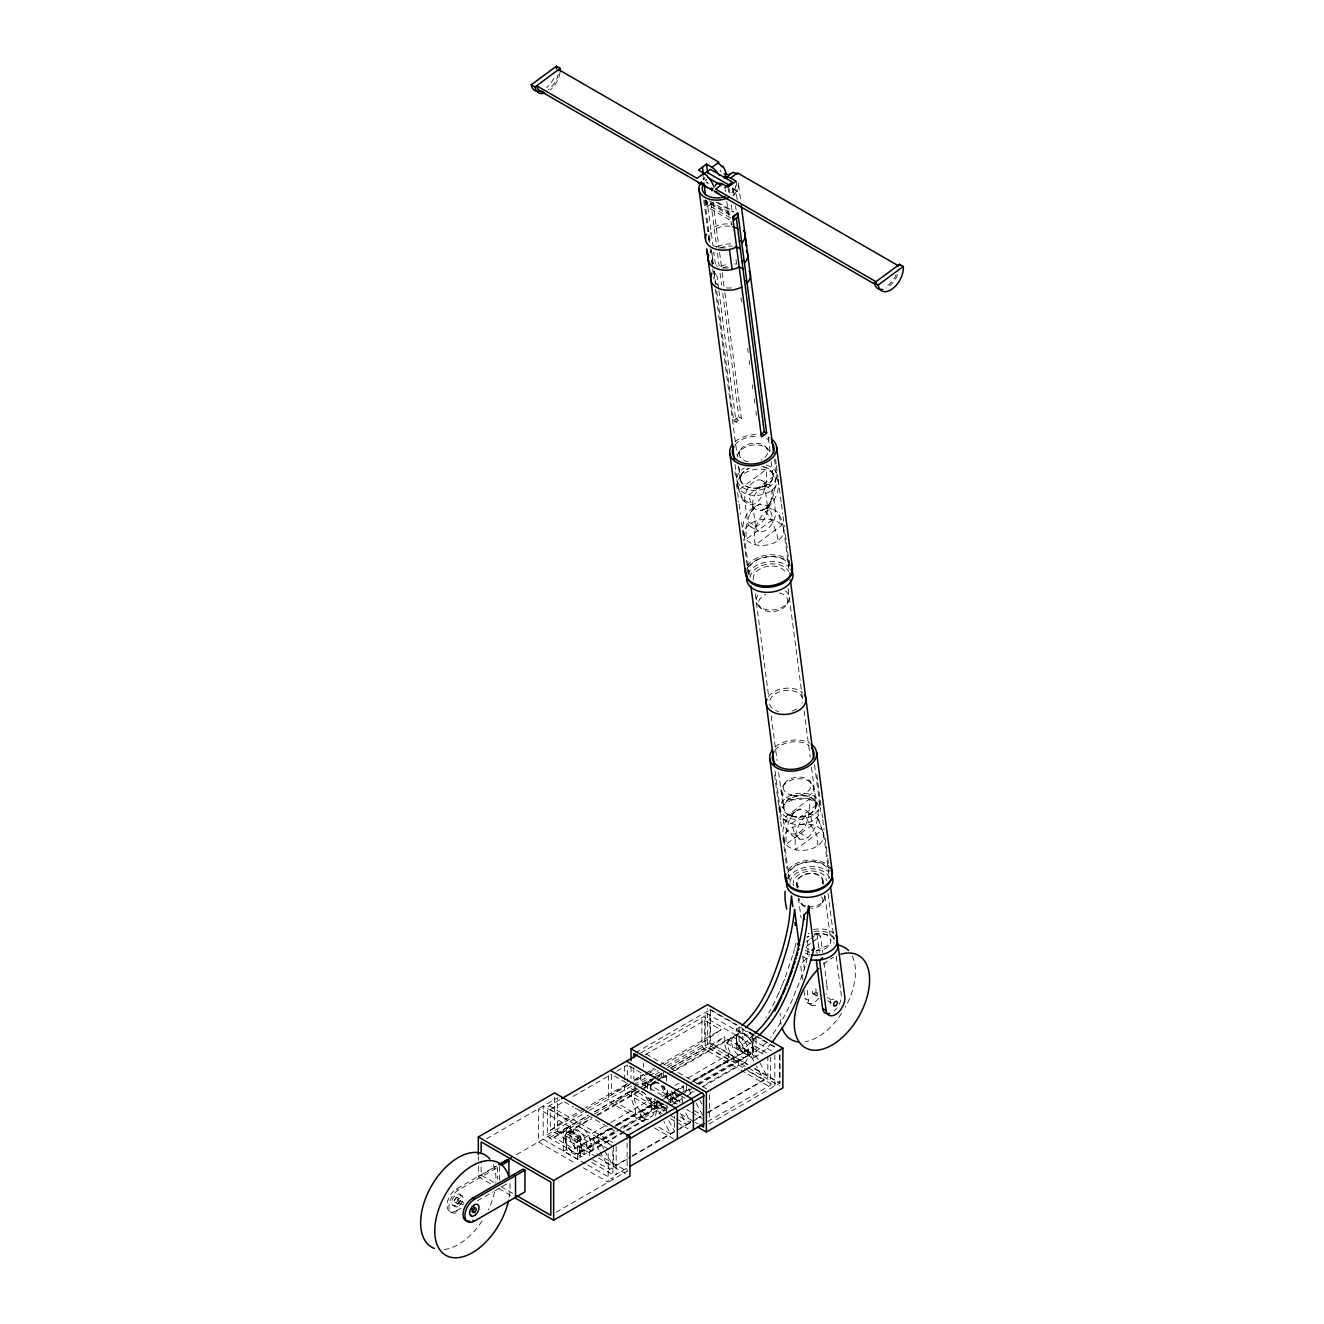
<?xml version="1.0" encoding="UTF-8"?>
<svg xmlns="http://www.w3.org/2000/svg" width="1324" height="1324" viewBox="0 0 1324 1324"><rect width="100%" height="100%" fill="white"/><g stroke="black" fill="none" stroke-linecap="round" stroke-linejoin="round"><path stroke-width="0.75" stroke-dasharray="5 3.75" d="M721.216 172.103L720.024 169.969M796.055 943.052L794.797 947.835M807.309 940.586C810.801 961.671 798.935 981.647 791.769 1001.043A128.643 74.276 -60 0 1 780.879 1022.294M794.532 948.795L793.175 953.578M792.613 955.481L785.066 977.774M784.52 979.197L783.129 982.756M782.848 983.451L781.557 986.562M781.143 987.555L780.299 989.524M779.455 991.477L778.578 993.43M752.214 509.922L756.136 505.735L760.373 503.898L754.001 507.688L748.888 516.261L746.074 527.564L746.074 539.331L772.455 519.819C769.939 487.613 736.326 512.421 744.105 534.3M769.161 504.643L765.255 508.813L761.019 510.667L767.39 506.877L772.504 498.304L775.301 487L775.318 475.233L748.937 494.746C754.084 530.891 786.969 496.748 776.592 474.886M792.149 814.922L796.072 810.735L800.292 808.898L793.92 812.688L788.823 821.261L786.009 832.564L786.009 844.331L812.373 824.819C809.858 792.613 776.245 817.421 784.04 839.3M750.145 513.431L750.625 512.52M770.767 502.044L771.247 501.117M790.08 818.447L790.56 817.52M738.444 453.437L739.951 450.706M786.936 603.976L788.442 601.245M782.981 786.257L784.42 783.643M822.386 902.803L823.859 900.105M780.846 1022.26L770.618 1037.486M766.381 1016.799L765.851 1017.659M751.138 511.61L751.684 510.733M769.707 503.832L770.254 502.954M791.073 816.61L791.603 815.733M753.72 1034.392L745.23 1042.749L736.276 1048.691L753.224 1058.472L762.177 1052.547L770.667 1044.189M766.315 1042.667L752.28 1054.665L752.28 1035.103L755.094 1033.216M756.616 1037.553L742.863 1049.237L742.863 1029.658M817.553 992.57L817.553 994.655M783.527 528.21C776.46 486.967 748.408 523.625 755.491 544.76L781.855 525.247L778.644 514.837M805.621 816.081C796.187 824.124 794.317 838.092 795.41 849.76L821.79 830.264C820.897 824.173 818.728 816.147 811.96 814.376C795.873 813.035 820.466 832.051 817.007 839.913A55.889 27.456 53.5 0 1 818.017 845.44M790.891 833.806C807.541 836.586 810.884 810.95 809.444 799.1L783.063 818.613C782.997 829.652 796.899 844.431 807.855 837.579C817.156 829.503 819.01 815.617 817.918 803.999L809.444 799.1M730.616 217.98L705.891 203.714L708.39 201.877M726.81 201.596L729.176 219.618L707.049 206.842L713.255 202.241M799.365 838.704L794.367 833.193L791.537 823.511L817.918 803.999M806.117 942.092L809.229 939.792M810.784 938.633L816.991 934.049L820.532 936.085L822.651 952.27M806.548 946.428L811.198 942.969M812.754 941.827L820.532 936.085M562.485 1102.511L550.254 1109.578L550.254 1130.315L566.457 1118.946L583.934 1108.85M627.659 1083.595L611.456 1094.981L611.456 1074.244L627.659 1083.595L585.688 1107.84M627.493 1085.713L632.359 1082.304M633.981 1081.162L643.696 1074.343L633.004 1080.516M609.239 1128.859L574.268 1149.05L554.061 1137.382L570.263 1126.012L587.74 1115.917M648.396 1073.052L632.839 1082.635M650.018 1071.91L653.262 1069.626M636.248 1089.321L631.3 1092.78L651.507 1104.448L651.507 1099.019A16.318 9.417 60 0 1 650.63 1097.546M642.637 1084.819L647.502 1081.41L647.502 1086.623A16.318 9.417 60 0 0 647.651 1088.808M664.516 1064.347L704.749 1041.127L720.951 1029.741L704.749 1020.39L645.284 1054.715M661.934 1073.284L647.337 1083.529L667.544 1095.196L672.791 1092.168M671.831 1069.395L708.555 1048.194L724.758 1036.808L724.758 1042.021A16.318 9.417 60 0 0 728.763 1054.417L728.763 1059.862L692.038 1081.063M486.471 1138.806L557.437 1097.828L557.437 1131.044L514.854 1155.62M635.636 1052.679L710.376 1009.517L737.17 1024.991M559.804 1099.714L547.424 1106.864L547.424 1134.651L549.311 1137.912L584.43 1158.186M640.717 1053.01L703.805 1016.584L767.01 1053.076M572.978 1096.454L611.456 1074.244M616.802 1071.166L627.493 1064.993L627.493 1081.956M645.483 1073.317L654.404 1068.17M659.749 1065.075L720.951 1029.741M550.254 1130.315L585.225 1110.124M586.979 1109.115L631.068 1083.661M647.039 1074.443L655.777 1069.395M547.424 1134.651L587.641 1111.432M589.395 1110.406L631.796 1085.928M633.584 1084.902L647.701 1076.743M649.455 1075.733L658.193 1070.686M666.948 1065.638L701.919 1045.447L701.919 1017.676M499.496 1180.197L499.496 1166.361L458.319 1190.144A13.323 7.696 -60 0 0 448.902 1206.445A13.323 7.696 -60 0 0 458.319 1211.874L456.449 1210.798A13.323 7.696 -60 0 1 447.032 1205.353A13.323 7.696 -60 0 1 456.449 1189.051L496.053 1166.179M478.312 1166.411L478.312 1176.722L497.112 1165.865M634.593 1086.491L648.826 1078.282M655.214 1074.591L659.501 1072.109M667.66 1067.392L710.376 1042.733L747.894 1064.397M736.276 1048.691L736.276 1029.129L739.09 1027.49L756.054 1037.271L756.054 1056.85L739.09 1047.069L739.09 1027.49M563.445 1129.438L566.275 1127.816L580.392 1135.975L580.392 1157.722L577.578 1159.344L563.445 1151.185L563.445 1129.438L577.578 1137.597L580.392 1135.975M549.311 1137.912L587.773 1115.702M594.774 1111.664L635.47 1088.162M640.717 1074.84L640.717 1080.781L642.603 1084.042L651.342 1078.994M653.096 1077.984L661.834 1072.937M670.573 1067.889L703.805 1048.707L738.924 1068.981M594.741 1111.879L635.024 1088.609M642.157 1084.488L647.502 1081.41M672.294 1067.094L724.758 1036.808M658.872 1075.419L657.879 1075.998L661.901 1073.698L666.7 1076.462L662.679 1078.779M645.748 1087.467A18.933 10.94 60 0 1 645.864 1082.949L652.881 1078.894L642.835 1084.687A22.938 13.24 60 0 0 642.901 1085.779M554.061 1137.382L592.523 1115.172M594.277 1114.163L638.433 1088.676M640.22 1087.649L654.337 1079.49M656.092 1078.481L663.076 1074.443M576.072 1126.989L590.057 1118.912M597.058 1114.874L642.19 1088.791M643.977 1087.765L656.505 1080.533M658.276 1079.49L665.409 1075.386M669.365 1073.135L730.567 1037.801M567.334 1132.384L572.051 1129.67M734.042 1036.146L738.759 1033.415M567.516 1132.665L591.944 1118.697M597.041 1115.768L660.362 1079.06M662.149 1078.034L667.048 1075.336M674.644 1070.818L738.924 1033.713M656.671 1082.254L650.663 1085.73L645.864 1082.949M736.276 1029.129L753.224 1038.91L756.054 1037.271M456.449 1210.798L461.646 1207.786M574.268 1149.05L574.268 1143.622L609.239 1123.431M610.976 1122.421L651.507 1099.019M675.207 1085.332L679.03 1083.131M687.95 1077.984L728.763 1054.417M477.434 1200.851L493.058 1191.832M494.795 1190.822L508.913 1182.68M563.445 1151.185L566.275 1149.563L580.392 1157.722M654.983 1100.674L649.968 1103.571A22.938 13.24 60 0 1 644.871 1094.22M662 1096.62L666.005 1094.303A22.938 13.24 60 0 1 660.477 1083.711M616.223 1124.821L651.507 1104.448M674.545 1091.158L683.283 1086.11M624.365 1131.242L584.149 1154.462L579.432 1151.748L579.432 1146.203L610.05 1128.528M615.147 1125.599L658.409 1100.608M664.416 1097.149L667.428 1095.411L672.228 1098.175A18.933 10.94 60 0 1 672.41 1101.932M674.479 1091.34L683.217 1086.292M693.71 1080.235L733.926 1057.015A12.313 7.116 60 0 1 729.176 1038.777A12.313 7.116 60 0 1 743.409 1046.986A12.313 7.116 60 0 1 738.643 1059.73L738.643 1065.257L703.673 1085.465M603.81 1149.05L597.141 1136.654L614.617 1126.559M616.372 1125.549L658.342 1101.32M665.476 1097.199L674.379 1092.052L685.716 1098.606M679.725 1088.973L683.3 1086.905M690.416 1082.8L751.635 1047.449L764.593 1054.947M589.329 1155.935L589.329 1152.31A16.318 9.417 60 0 0 593.334 1144.532L593.334 1139.319L616.057 1126.194M617.812 1125.185L654.536 1103.984L660.246 1114.609M670.424 1101.965A16.318 9.417 60 0 0 670.573 1099.946L670.573 1094.733L674.148 1092.664M693.611 1081.427L747.828 1050.131L755.441 1064.281M641.379 1111.879L657.432 1102.627M660.99 1100.558L673.469 1093.359M579.432 1151.748L614.419 1131.557M620.873 1127.717L662.397 1103.753M679.99 1093.591L667.412 1100.856A12.313 7.116 60 0 0 659.038 1083.231A12.313 7.116 60 0 0 650.614 1090.959M681.479 1092.83L688.463 1088.791M696.556 1084.025L738.643 1059.73M579.167 1152.856L614.866 1132.235M616.653 1131.209L663.076 1104.398M670.225 1100.277L689.87 1088.94M698.096 1084.058L750.576 1053.887M579.333 1153.138L584.033 1150.424M746.024 1056.9L750.741 1054.185M588.071 1148.487L616.041 1132.318M623.041 1128.28L649.273 1113.136M667.031 1102.892L679.51 1095.693M681.347 1094.617L691.84 1088.56M698.84 1084.521L742.565 1059.283M644.606 1117.473L666.005 1105.126M667.793 1104.1L676.696 1098.953M626.12 1130.233L645.351 1119.128L645.351 1113.583A12.313 7.116 60 0 0 650.117 1100.856A12.313 7.116 60 0 0 635.884 1092.631A12.313 7.116 60 0 0 640.651 1110.869L640.651 1116.413L645.351 1119.128M666.75 1106.781L661.388 1109.86L661.388 1104.332A12.313 7.116 60 0 0 663.44 1104.497M673.866 1102.66L682.688 1097.579M689.672 1093.541L693.18 1091.522M589.329 1152.31L651.408 1116.513M669.779 1105.871L683.498 1097.993M686.113 1096.438L693.991 1091.936M702.73 1086.888L744.7 1062.659M668.223 1107.443L659.203 1112.657A22.938 13.24 60 0 1 659.137 1113.683M674.247 1103.968L675.24 1103.389M604.754 1150.821L613.343 1166.742L630.82 1156.646M632.574 1155.637L674.545 1131.408L674.545 1116.331M679.891 1128.313L690.582 1122.14L683.912 1109.76M695.928 1119.061L701.273 1115.966M706.619 1112.888L767.837 1077.554L767.837 1056.817M592.689 1159.692L609.537 1169.423L630.522 1157.292M632.26 1156.282L690.35 1122.752M692.121 1121.726L701.041 1116.579M708.075 1112.524L764.031 1080.219L756.401 1066.052M626.649 1168.264L614.286 1175.414L591.447 1162.24M707.562 1121.56L770.651 1085.134L770.651 1057.363M556.146 1212.238L627.113 1171.277L627.113 1138.061M708.87 1124.059L780.051 1082.966L780.051 1049.75M742.996 500.158C758.784 516.823 769.939 481.886 765.901 469.805L739.52 489.301L742.731 499.711M765.255 508.813L769.956 505.569L771.925 495.59A55.889 27.456 53.5 0 0 771.544 490.426M463.268 1204.658C454.711 1203.301 458.716 1197.128 463.93 1203.499M458.7 1200.504L458.005 1201.613M732.602 188.835L737.468 191.649A15.64 9.036 -60 0 1 733.033 195.82M717.956 202.291L733.844 211.476M716.201 202.307L733.231 212.121M709.631 200.95L730.815 213.197M730.12 214.24L705.411 199.957L705.891 203.714M705.262 200.222A19.976 13.025 -7.5 0 0 704.865 200.636L707.264 202.009L712.808 244.328M710.773 204.078L729.491 214.885M722.739 293.448L738.908 416.994L741.324 418.384A16.649 10.857 -7.5 0 0 736.094 422.257L733.695 420.867L716.449 289.211M736.045 418.781L738.411 420.138M761.532 480.397L769.542 485.014M764.709 485.527L772.703 490.145L775.483 511.412A14.266 8.225 -60 0 1 766.778 529.617A14.266 8.225 -60 0 1 755.491 525.893L747.481 521.275L744.733 500.29A14.266 8.225 -60 0 1 753.306 482.184A14.266 8.225 -60 0 1 764.709 485.527L767.49 506.794A14.266 8.225 -60 0 1 758.768 524.999A14.266 8.225 -60 0 1 747.481 521.275M767.49 506.794L775.483 511.412M744.733 500.29L752.744 504.907L755.491 525.893M750.526 526.621L758.536 531.238M783.063 818.613L791.537 823.511M799.382 832.697L807.855 837.579M825.812 985.801L827.136 986.562A13.323 7.696 -60 0 1 825.878 994.423M827.301 997.402L830.843 999.438M827.732 1000.729L831.273 1002.764M812.953 993.728L816.478 995.764M803.916 990.319L804.959 998.313L808.484 1000.365A13.323 7.696 -60 0 0 819.126 1003.476M807.872 1003.079L811.397 1005.131M749.682 1032.224L762.194 1039.439M763.981 1040.465L774.706 1046.655M774.226 1046.936L709.912 1009.798L709.912 1043.014L747.431 1064.678M771.313 1050.677L705.196 1012.512L705.196 1045.728L742.714 1067.392M728.465 1039.472A2.003 1.158 -60 0 1 727.836 1042.567A2.003 1.158 -60 0 1 726.115 1041.574A2.003 1.158 -60 0 1 728.465 1039.472L750.245 1052.05A2.003 1.158 -60 0 1 749.599 1055.145A2.003 1.158 -60 0 1 747.878 1054.136A2.003 1.158 -60 0 1 750.245 1052.05M726.479 1042.931L748.242 1055.509M755.044 1068.534L780.051 1082.966M754.581 1068.799L779.588 1083.247L779.588 1050.031M745.213 1066.118L707.546 1044.371L707.546 1008.557M748.639 1068.087L779.455 1085.879M744.502 1068.418L774.871 1085.961L774.871 1052.745M708.555 1048.194L728.763 1059.862M748.871 1071.464L764.031 1080.219M740.679 1070.007L768.781 1086.226M646.112 1053.954L668.934 1067.127M670.689 1068.137L700.545 1085.382M702.299 1086.392L707.562 1089.437M629.115 1065.919L642.074 1073.4M680.437 1095.047A12.313 7.116 60 0 1 677.441 1095.064L677.441 1100.608L672.724 1097.877L672.724 1092.35M694.405 1110.687L701.141 1114.576M642.603 1084.042L677.722 1104.315M686.494 1109.396L690.003 1111.415M691.757 1112.441L702.299 1118.515M633.848 1086.921L644.573 1093.111M657.085 1100.327L667.793 1106.516M680.304 1113.732L698.178 1124.059M631.035 1088.56L667.809 1109.793M680.073 1116.877L690.598 1122.934M669.812 1115.023L674.909 1117.953M676.597 1118.946L686.775 1124.821L680.056 1112.326M651.391 1104.663L656.174 1107.443A18.933 10.94 60 0 1 654.42 1117.208M661.669 1113.583L626.55 1093.31L624.68 1090.049L624.68 1082.105M670.457 1118.648L675.72 1121.693M677.474 1122.702L688.017 1128.793M658.856 1127.221L670.738 1134.072L664.003 1121.577M643.878 1121.825L610.513 1102.578L608.626 1099.301L608.626 1075.502M654.42 1127.916L673.734 1139.07M564.57 1101.949L573.507 1107.112M575.295 1108.138L580.657 1111.233M587.806 1115.354L618.176 1132.897M549.311 1105.772L612.532 1142.281M550.254 1109.578L566.457 1118.946M597.141 1136.654L610.099 1144.135M612.88 1146.27L543.204 1106.036L543.204 1139.252L586.085 1164.011M608.179 1148.984L538.487 1108.767L538.487 1141.983L576.023 1163.63M569.833 1131.06A2.003 1.158 -60 0 1 569.204 1134.155A2.003 1.158 -60 0 1 567.483 1133.162A2.003 1.158 -60 0 1 569.833 1131.06L591.613 1143.622A2.003 1.158 -60 0 1 590.967 1146.716A2.003 1.158 -60 0 1 589.246 1145.723A2.003 1.158 -60 0 1 591.613 1143.622M567.847 1134.519L589.61 1147.081M557.437 1131.044L594.956 1152.707M596.743 1153.734L627.113 1171.277M596.644 1156.944L554.607 1132.665L554.607 1096.901M598.398 1157.954L626.434 1174.14M587.873 1165.037L612.88 1179.485L612.88 1150.175M583.156 1167.768L608.179 1182.2L608.179 1152.89M493.653 1182.315L481.142 1175.083L481.142 1161.413M500.803 1186.436L513.298 1193.652M478.312 1176.722L492.015 1184.632M498.867 1188.588L515.979 1198.468M456.449 1189.051L458.319 1190.144M457.74 1197.624A2.665 1.539 -60 0 1 456.896 1201.762A2.665 1.539 -60 0 1 454.595 1200.421A2.665 1.539 -60 0 1 457.74 1197.624L459.627 1198.716A2.665 1.539 -60 0 1 458.783 1202.837A2.665 1.539 -60 0 1 456.482 1201.513A2.665 1.539 -60 0 1 459.627 1198.716M455.075 1202.242L456.962 1203.334M449.779 1211.46L451.666 1212.536M765.586 446.651L767.655 448.819M758.768 605.945L760.82 608.113M809.361 780.895L811.48 783.129M800.805 903.15L802.923 905.384M765.553 511.18L771.958 520.828L777.072 534.913A55.889 27.456 53.5 0 1 778.098 540.44M743.161 500.422L739.752 493.571L737.683 485.345M818.149 819.142L823.462 833.21M701.919 1045.447L703.805 1048.707M751.635 1047.449L767.837 1077.554M699.949 1100.492L701.869 1104.034M688.53 1089.007L691.376 1094.319M696.143 1103.173L702.829 1115.553M674.379 1092.052L680.106 1102.677M670.573 1094.733L675.339 1103.571M659.286 1103.091L664.052 1111.928M668.819 1120.783L674.545 1131.408M593.334 1139.319L599.044 1149.944M600.004 1151.715L609.537 1169.423M783.361 527.217L783.808 529.948A19.976 13.025 -7.5 0 1 755.177 544.694A19.976 13.025 -7.5 0 1 752.926 522.235A19.976 13.025 -7.5 0 1 783.808 529.948M823.296 832.217L823.727 834.947A19.976 13.025 -7.5 0 1 795.112 849.694A19.976 13.025 -7.5 0 1 792.844 827.235A19.976 13.025 -7.5 0 1 823.727 834.947M712.726 267.283L711.65 259.703L712.047 263.377M710.061 248.614L710.624 252.586M737.154 199.411L735.317 185.41A16.649 10.857 -7.5 0 1 730.534 193.751M797.131 883.985L797.66 888.056M738.941 467.322L740.497 479.106M715.357 289.128L737.22 455.837M738.544 465.998L740.414 480.231M735.002 464.542L737.137 480.827M775.583 459.411L776.112 463.483M776.377 465.518L777.966 477.732M778.247 479.784L781.177 502.177M781.441 504.212L782.765 514.391M783.03 516.426L784.371 526.604M785.43 534.747L786.241 540.854M786.506 542.89L789.435 565.298M816.875 774.921L817.669 781.028M817.951 783.063L820.88 805.455M821.939 813.598L822.469 817.669M822.734 819.705L824.074 829.883M825.133 838.042L827.533 856.363M827.798 858.399L829.138 868.577M738.627 185.112L740.728 201.132M783.725 529.401L789.584 574.086M814.541 764.858L820.251 808.418M823.66 834.401L829.238 877.067M774.507 459.345L776.394 473.694M736.111 181.206L737.468 191.649M788.128 588.683L802.526 698.724M804.115 710.839L810.205 757.278M811.513 767.39L816.279 803.734M828.046 893.584L834.07 939.643M836.238 956.375L841.253 994.721A13.323 7.696 -60 0 1 838.837 1005.048M768.334 437.714L770.187 451.947M771.23 461.662L773.034 475.415M813.416 786.969L815.65 803.982M733.231 188.058L734.274 196.068M735.581 206.081L736.111 210.086M732.569 187.942L733.546 195.439M822.916 880.063L823.445 884.068M825.018 896.067L830.777 940.123M822.37 879.98L822.899 884.035M729.226 188.819L729.756 192.824M731.328 204.839L732.371 212.85M728.051 187.164L728.961 194.115M730.997 221.323L731.527 225.361M736.012 259.587L736.525 263.592M741.01 297.768L741.539 301.806M747.63 348.394L748.159 352.449M749.218 360.558L749.765 364.597M752.413 384.854L752.942 388.908M754.266 399.037L754.796 403.092M755.855 411.185L756.385 415.24M724.973 187.578L725.502 191.583M823.975 962.383L827.136 986.562M816.991 934.049L819.374 952.254M713.007 202.191L719.081 248.482M719.594 252.487L721.431 266.505M722.225 272.545L724.609 290.784M724.873 292.803L741.324 418.384M710.872 202.82L716.665 247.092M717.492 253.347L719.131 265.859M720.091 273.191L721.679 285.339M715.423 264.353L713.851 252.338A16.649 10.857 -7.5 0 0 711.633 256.326M718.601 288.566L716.466 272.363A16.649 10.857 -7.5 0 0 717.641 284.842M718.866 290.585L736.094 422.257M796.568 883.919L797.098 887.924M798.405 897.92L801.037 917.946M702.845 174.801L703.64 180.809M706.255 200.834L707.049 206.842M712.18 254.82L713.338 263.592M714.315 271.089L714.811 274.846M704.865 200.636L710.458 243.451M711.286 249.706L713.09 263.459M714.066 270.973L716.185 287.176M781.805 791.587L784.023 808.616M703.772 200.536L709.283 242.606M712.709 268.954L714.017 278.967M755.243 593.814L768.847 697.748M771.247 715.97L777.056 760.406M778.644 772.521L783.394 808.865M802.675 955.945L804.529 970.111M807.177 990.352L808.484 1000.365M736.938 479.652L737.584 484.65M744.204 535.177L749.798 577.843M775.086 771.015L780.73 814.194M784.139 840.177L789.981 884.879M800.739 966.04L802.592 980.207M734.87 471.592L735.416 475.664M736.475 483.806L738.875 502.144M739.14 504.179L740.48 514.357M741.539 522.5L742.334 528.607M742.598 530.643L743.939 540.821M744.204 542.857L747.133 565.249M747.398 567.284L748.209 573.391M774.573 774.888L775.384 780.995M775.649 783.03L778.578 805.422M778.843 807.458L780.448 819.672M780.713 821.707L781.772 829.85M782.848 837.993L785.248 856.33M785.513 858.366L786.837 868.544M753.224 1038.91L753.224 1058.472M747.828 1050.131L747.828 1055.344A16.318 9.417 60 0 1 743.823 1063.122L743.823 1066.747M733.926 1057.015L733.926 1062.543M710.376 1009.517L710.376 1042.733M709.449 1094.683L709.449 1120.468M704.749 1020.39L704.749 1041.127M686.61 1085.465L686.61 1090.678A16.318 9.417 60 0 1 686.56 1092.035M682.621 1103.885L682.621 1098.457A16.318 9.417 60 0 0 684.293 1097.364M667.544 1095.196L667.544 1089.751A16.318 9.417 60 0 1 666.27 1087.517M666.568 1113.153L666.568 1107.725A16.318 9.417 60 0 0 667.445 1107.261M663.556 1072.142L663.556 1077.355A16.318 9.417 60 0 0 663.605 1078.795M656.687 1107.145L656.687 1101.601A12.313 7.116 60 0 1 654.155 1098.788M654.536 1103.984L654.536 1109.198A16.318 9.417 60 0 1 650.531 1116.976M643.53 1063.271L643.53 1067.028M633.848 1067.376L633.848 1079.11M631.035 1066.697L631.035 1078.613M624.68 1066.234L624.68 1080.119M616.157 1146.551L616.157 1174.338M613.343 1146.005L613.343 1166.742M584.149 1154.462L584.149 1148.918A12.313 7.116 60 0 0 588.915 1136.191A12.313 7.116 60 0 0 574.682 1127.965A12.313 7.116 60 0 0 579.432 1146.203M577.578 1137.597L577.578 1159.344M570.263 1126.012L570.263 1131.226A16.318 9.417 60 0 0 574.268 1143.622M566.275 1127.816L566.275 1149.563M497.625 1167.255L497.625 1179.121M478.312 1156.597L478.312 1160.536M706.668 181.984A2.003 0.976 53.5 0 0 708.34 183.026A2.003 0.976 53.5 0 1 706.635 182.513M705.973 180.378A2.003 0.976 53.5 0 1 706.702 179.634M896.199 274.614A15.64 9.036 -60 0 1 885.458 286.596M897.622 274.78A17.973 10.377 -60 0 1 886.401 288.053M708.257 231.551A19.976 13.025 -7.5 0 1 708.82 230.939M714.05 227.066A19.976 13.025 -7.5 0 1 732.453 224.269M738.196 182.762A19.976 13.025 -7.5 0 1 732.884 195.108M703.276 179.915A19.976 13.025 -7.5 0 1 704.633 178.806M713.322 271.834A19.976 13.025 -7.5 0 1 713.686 271.403M720.653 266.455A19.976 13.025 -7.5 0 1 728.018 264.254M734.506 263.939A19.976 13.025 -7.5 0 1 736.723 264.155M728.399 267.895A16.649 10.857 -7.5 0 1 721.977 267.663M717.558 266.306A16.649 10.857 -7.5 0 1 716.284 265.661M713.322 263.261A16.649 10.857 -7.5 0 1 711.633 260.216M720.057 248.018A16.649 10.857 -7.5 0 1 732.288 246.181M731.411 287.887A16.649 10.857 -7.5 0 1 725.42 287.805M722.474 268.127A16.649 10.857 -7.5 0 1 728.448 266.389M766.083 465.005A19.976 13.025 -7.5 0 1 772.918 483.69A19.976 13.025 -7.5 0 1 743.112 487.795A19.976 13.025 -7.5 0 1 744.27 468.017M763.849 466.876A16.649 10.857 -7.5 0 1 770.038 482.813A16.649 10.857 -7.5 0 1 744.402 485.445A16.649 10.857 -7.5 0 1 748.441 468.464M710.061 252.636A19.976 13.025 -7.5 0 1 711.451 250.948M717.525 246.661A19.976 13.025 -7.5 0 1 733.165 244.013M725.784 247.886A16.649 10.857 -7.5 0 1 710.955 243.533A16.649 10.857 -7.5 0 1 711.236 232.312M716.449 228.456A16.649 10.857 -7.5 0 1 731.262 226.387M733.695 420.867A19.976 13.025 -7.5 0 1 738.908 416.994M558.198 74.475A15.64 9.036 -60 0 1 548.119 89.602M704.98 177.548A15.64 9.036 -60 0 1 703.441 178.723M705.692 180.362A2.003 0.976 53.5 0 1 706.652 179.932M553.763 78.331A17.973 10.377 -60 0 1 546.63 87.649M560.069 72.456A17.973 10.377 -60 0 1 550.403 89.833M818.927 998.197A13.323 7.696 -60 0 1 804.959 998.313M817.636 995.731A2.665 1.539 -60 0 1 815.932 994.556A2.665 1.539 -60 0 1 817.636 991.395M836.586 1008.391A13.323 7.696 -60 0 1 834.087 1010.973M831.588 999.67A2.665 1.539 -60 0 1 833.607 999.653M830.744 1003.989A2.665 1.539 -60 0 1 830.744 1000.613M823.363 964.22A53.258 30.75 -60 0 1 833.574 957.219M852.226 955.928A53.258 30.75 -60 0 1 845.391 1007.167M841.634 1013.39A53.258 30.75 -60 0 1 805.34 1041.707M781.143 1024.528A53.258 30.75 -60 0 1 780.184 1013.307M802.51 962.548A53.258 30.75 -60 0 1 809.245 956.06M815.948 951.095A53.258 30.75 -60 0 1 830.28 945.22M748.143 461.762A14.382 9.384 -7.5 0 1 741.721 448.207A14.382 9.384 -7.5 0 1 763.931 445.377A14.382 9.384 -7.5 0 1 760.952 460.14M737.634 456.979A16.384 10.675 -7.5 0 1 751.718 445.178A16.384 10.675 -7.5 0 1 769.674 451.699M761.863 466.693A16.384 10.675 -7.5 0 1 770.403 482.135A16.384 10.675 -7.5 0 1 744.601 485.329A16.384 10.675 -7.5 0 1 749.417 468.233M779.505 592.904A14.647 9.549 -7.5 0 1 784.669 606.988A14.647 9.549 -7.5 0 1 762.111 609.139A14.647 9.549 -7.5 0 1 765.868 594.211M785.115 590.852A16.649 10.857 -7.5 0 1 784.751 605.581A16.649 10.857 -7.5 0 1 762.492 608.361A16.649 10.857 -7.5 0 1 758.784 594.128M753.373 579.548A16.649 10.857 -7.5 0 1 767.788 566.308A16.649 10.857 -7.5 0 1 786.257 574.417M821.608 897.027A10.791 7.034 -7.5 0 1 821.244 904.408A10.791 7.034 -7.5 0 1 811.149 908.314M804.959 906.923A10.791 7.034 -7.5 0 1 801.847 900.27M824.273 895.405A12.777 8.341 -7.5 0 1 811.149 906.626M805.869 906.03A12.777 8.341 -7.5 0 1 799.166 898.665M798.67 886.931A12.777 8.341 -7.5 0 1 808.633 873.724A12.777 8.341 -7.5 0 1 821.741 883.886M648.545 1119.823A18.933 10.94 60 0 1 640.651 1116.413M677.441 1100.608A18.933 10.94 60 0 1 663.655 1085.481M661.719 1077.239A18.933 10.94 60 0 1 661.901 1073.698M672.046 1091.688A12.313 7.116 60 0 1 671.351 1090.959M666.568 1081.195A12.313 7.116 60 0 1 667.031 1075.518M683.316 1085.498A12.313 7.116 60 0 1 683.598 1091.026M666.7 1110.389A18.933 10.94 60 0 1 648.048 1095.775M663.49 1103.852A11.651 6.719 60 0 1 654.586 1098.721M650.994 1090.662A11.651 6.719 60 0 1 659.335 1083.942A11.651 6.719 60 0 1 666.948 1100.525M749.996 577.545A19.976 13.025 -7.5 0 1 767.423 564.173A19.976 13.025 -7.5 0 1 788.723 571.538M768.45 696.573A19.976 13.025 -7.5 0 1 802.658 692.833M772.289 708.34A16.649 10.857 -7.5 0 1 783.51 690.714A16.649 10.857 -7.5 0 1 802.046 703.044M796.552 708.969A16.649 10.857 -7.5 0 1 789.65 711.683M778.462 711.534A16.649 10.857 -7.5 0 1 775.599 710.525M747.828 567.582A23.302 15.193 -7.5 0 1 767.92 556.825A23.302 15.193 -7.5 0 1 789.385 562.998M747.679 574.07A23.302 15.193 -7.5 0 1 766.315 562.154A23.302 15.193 -7.5 0 1 788.856 566.854M752.744 504.907A14.266 8.225 -60 0 1 761.317 486.802A14.266 8.225 -60 0 1 772.703 490.145M747.315 565.894A23.633 15.408 -7.5 0 1 767.688 554.988A23.633 15.408 -7.5 0 1 789.468 561.244M735.101 441.719A23.633 15.408 -7.5 0 1 757.94 434.702M768.201 437.185A23.633 15.408 -7.5 0 1 769.774 437.996M748.54 574.765A20.969 13.67 -7.5 0 1 764.577 557.255A20.969 13.67 -7.5 0 1 789.352 565.96M734.936 444.996A20.969 13.67 -7.5 0 1 757.411 436.457M766.513 438.641A20.969 13.67 -7.5 0 1 769.178 440.18M814.144 931.649A16.649 10.857 -7.5 0 1 833.839 943.019M817.686 952.949A16.649 10.857 -7.5 0 1 815.981 953.032M809.643 952.204A16.649 10.857 -7.5 0 1 803.999 949.291M808.153 933.801A16.649 10.857 -7.5 0 1 809.494 933.139M793.556 885.475A16.649 10.857 -7.5 0 1 807.954 871.275A16.649 10.857 -7.5 0 1 826.308 880.692M814.839 933.718A13.323 8.689 -7.5 0 1 830.843 940.57A13.323 8.689 -7.5 0 1 816.312 950.831M809.163 949.407A13.323 8.689 -7.5 0 1 806.051 947.19M807.392 937.26A13.323 8.689 -7.5 0 1 809.063 936.018M798.19 887.113A13.323 8.689 -7.5 0 1 808.368 873.41A13.323 8.689 -7.5 0 1 822.386 883.654M787.763 872.582A23.302 15.193 -7.5 0 1 807.839 861.825A23.302 15.193 -7.5 0 1 829.321 867.998M787.615 879.086A23.302 15.193 -7.5 0 1 806.233 867.154A23.302 15.193 -7.5 0 1 828.791 871.854M789.965 882.181A19.976 13.025 -7.5 0 1 808.633 869.007A19.976 13.025 -7.5 0 1 829.188 877.795M788.293 869.769A23.633 15.408 -7.5 0 1 808.815 860.203A23.633 15.408 -7.5 0 1 829.436 866.575M775.07 747.05A23.633 15.408 -7.5 0 1 809.742 743.31M829.37 876.902A20.969 13.67 -7.5 0 1 828.841 878.309M788.177 878.722A20.969 13.67 -7.5 0 1 805.604 862.371A20.969 13.67 -7.5 0 1 829.337 871.275M774.904 750.311A20.969 13.67 -7.5 0 1 809.163 745.511M778.545 993.43A128.643 74.276 -60 0 1 768.648 1013.026M809.262 952.022A20.787 15.358 78.3 0 1 808.832 952.221M809.808 954.67A19.976 13.025 -7.5 0 1 804.942 953.081M813.449 929.564A19.976 13.025 -7.5 0 1 833.938 933.354M807.077 958.708A19.976 13.025 -7.5 0 1 803.072 956.623M806.928 937.16A19.976 13.025 -7.5 0 1 808.534 936.366M814.094 934.562A19.976 13.025 -7.5 0 1 834.583 938.368M509.939 1183.606A53.258 30.75 -60 0 1 508.946 1198.716M493.322 1164.789A53.258 30.75 -60 0 1 495.805 1183.275M494.514 1192.08A53.258 30.75 -60 0 1 488.341 1209.921M482.035 1221.076A53.258 30.75 -60 0 1 444.434 1249.475M631.465 1090.662L615.263 1102.048L635.47 1113.716L635.47 1108.287A16.318 9.417 60 0 1 631.465 1095.891L631.465 1090.662M767.87 507.936L766.513 508.747L767.87 507.936M738.014 487.348L737.551 484.286L738.014 487.348M814.773 993.248A2.665 1.539 -60 0 0 815.617 989.111A2.665 1.539 -60 0 0 812.456 991.908A2.665 1.539 -60 0 0 814.773 993.248M791.272 795.012A13.985 9.119 -7.5 0 0 811.082 784.487A13.985 9.119 -7.5 0 0 789.286 779.339A13.985 9.119 -7.5 0 0 791.272 795.012M790.825 799.266A15.987 10.426 -7.5 0 0 813.466 787.234A15.987 10.426 -7.5 0 0 788.558 781.359A15.987 10.426 -7.5 0 0 790.825 799.266M791.951 815.981A15.987 10.426 -7.5 0 0 815.75 805.058A15.987 10.426 -7.5 0 0 791.818 797.859A15.987 10.426 -7.5 0 0 791.951 815.981M738.726 1048.856A2.003 1.158 -60 0 0 739.355 1045.761A2.003 1.158 -60 0 0 736.988 1047.847A2.003 1.158 -60 0 0 738.726 1048.856M564.967 1139.467A11.982 6.918 60 0 0 578.671 1153.452A11.982 6.918 60 0 0 576.354 1135.363A11.982 6.918 60 0 0 564.967 1139.467M569.668 1136.753A11.982 6.918 60 0 0 583.388 1150.721A11.982 6.918 60 0 0 581.071 1132.649A11.982 6.918 60 0 0 569.668 1136.753M640.75 1113.798A3.227 1.87 60 0 0 644.44 1117.555A3.227 1.87 60 0 0 643.812 1112.69A3.227 1.87 60 0 0 640.75 1113.798M656.787 1104.53A3.227 1.87 60 0 0 660.477 1108.304A3.227 1.87 60 0 0 659.848 1103.422A3.227 1.87 60 0 0 656.787 1104.53M672.824 1095.279A3.227 1.87 60 0 0 676.514 1099.036A3.227 1.87 60 0 0 675.902 1094.17A3.227 1.87 60 0 0 672.824 1095.279M565.249 1139.898A11.651 6.719 60 0 0 578.737 1153.072A11.651 6.719 60 0 0 576.023 1135.33A11.651 6.719 60 0 0 565.249 1139.898M736.657 1040.929A11.651 6.719 60 0 0 750.145 1054.103A11.651 6.719 60 0 0 747.448 1036.361A11.651 6.719 60 0 0 736.657 1040.929M790.378 818.513A19.976 13.025 -7.5 0 0 819.705 804.462A19.976 13.025 -7.5 0 0 789.435 795.923A19.976 13.025 -7.5 0 0 790.378 818.513M791.951 816.478A16.649 10.857 -7.5 0 0 816.395 804.76A16.649 10.857 -7.5 0 0 791.173 797.66A16.649 10.857 -7.5 0 0 791.951 816.478M748.689 494.679A19.976 13.025 -7.5 0 0 777.254 479.884A19.976 13.025 -7.5 0 0 746.322 472.238A19.976 13.025 -7.5 0 0 748.689 494.679M790.643 823.412A19.976 13.025 -7.5 0 0 820.367 809.758A19.976 13.025 -7.5 0 0 790.478 800.755A19.976 13.025 -7.5 0 0 790.643 823.412M736.376 1040.515A11.982 6.918 60 0 0 750.096 1054.483A11.982 6.918 60 0 0 747.779 1036.411A11.982 6.918 60 0 0 736.376 1040.515M731.676 1043.229A11.982 6.918 60 0 0 745.379 1057.197A11.982 6.918 60 0 0 743.062 1039.125A11.982 6.918 60 0 0 731.676 1043.229M580.094 1140.444A2.003 1.158 -60 0 0 580.723 1137.349A2.003 1.158 -60 0 0 578.356 1139.434A2.003 1.158 -60 0 0 580.094 1140.444M459.544 1205.552A6.653 3.84 -60 0 0 461.662 1195.241A6.653 3.84 -60 0 0 453.784 1202.225A6.653 3.84 -60 0 0 459.544 1205.552M457.657 1204.476A6.653 3.84 -60 0 0 459.776 1194.149A6.653 3.84 -60 0 0 451.898 1201.133A6.653 3.84 -60 0 0 457.657 1204.476"/><path stroke-width="1.5" d="M798.968 948.514L798.504 950.235M797.776 952.8L797.048 955.382M796.038 958.808L796.287 957.947M725.188 178.045L725.833 173.874A11.75 11.717 73.4 0 0 725.717 172.434A11.85 11.552 78.1 0 0 725.403 171.028M795.194 961.522L794.251 964.501M793.606 966.503L792.944 968.473M792.282 970.459L791.587 972.428M791.239 973.421L790.18 976.367M789.65 977.807L789.104 979.23M788.574 980.67L787.73 982.805M472.006 1209.16L472.85 1208.68L472.039 1209.706M787.184 984.212L786.605 985.635M785.744 987.754L784.917 989.723M784.503 990.716L783.643 992.686M782.782 994.638L783.212 993.662M726.826 177.929L728.68 175.513M772.091 1042.501L784.619 1024.445A128.643 74.276 -60 0 0 795.492 1003.211L805.803 977.079L814.045 948.663L808.418 905.682L806.581 926.552A186.634 107.757 -60 0 1 799.017 960.661C790.345 987.456 780.366 1016.104 758.851 1035.401M710.227 188.687L712.031 188.19M741.903 1025.604C763.435 1006.323 773.382 977.658 782.087 950.88A187.644 108.336 -60 0 0 789.154 919.866L791.454 895.885L792.861 906.642M745.677 1027.788C768.714 1006.819 778.942 975.672 787.648 946.627A181.57 104.828 -60 0 0 794.582 909.522M755.094 1033.216C778.131 1012.264 788.359 981.117 797.065 952.072A181.57 104.828 -60 0 0 803.999 914.95A39.505 28.632 29.8 0 0 810.073 906.477M730.302 173.841L733.645 172.219M538.554 91.406A17.973 10.377 -60 0 1 531.255 84.802L556.411 66.2L560.184 68.368A17.973 10.377 -60 0 1 560.217 70.999M531.255 84.802L535.028 86.987L560.184 68.368M719.462 175.546A14.978 7.365 53.5 0 0 712.014 167.287L706.503 164.11L698.46 170.084L703.954 173.245A14.978 7.365 53.5 0 1 713.934 186.998M703.954 173.245L697.036 178.359L536.65 85.779A15.64 9.036 -60 0 0 543.022 91.455M712.014 167.287L718.932 162.173L558.546 69.576A15.64 9.036 -60 0 1 558.596 70.685M704.087 173.874L710.309 169.29L732.437 182.067L724.973 187.578M724.261 178.31A14.978 7.365 53.5 0 1 730.6 178.028L736.111 181.206L728.051 187.164L722.556 183.986L715.639 189.1L876.008 281.698A15.64 9.036 -60 0 0 876.538 283.601M730.6 178.028L737.518 172.914L897.904 265.512A15.64 9.036 -60 0 1 897.953 266.604M874.37 282.906L899.542 264.303L903.299 266.472A17.973 10.377 -60 0 1 892.426 288.798A17.973 10.377 -60 0 1 878.143 285.074L874.37 282.906A17.973 10.377 -60 0 0 882.843 289.36M878.143 285.074L903.299 266.472M822.634 957.765L819.539 960.066L826.143 1010.56A13.323 7.696 -60 0 0 836.785 1013.671A13.323 7.696 -60 0 0 844.795 996.757L838.191 946.279M478.312 1154.644L478.312 1136.985L554.607 1092.929L629.943 1136.422L629.943 1176.159L553.647 1220.215L515.979 1198.468M631.035 1060.739L631.035 1048.807L707.546 1004.635L782.881 1048.128L782.881 1087.865L706.354 1132.037L697.599 1126.989M561.542 1098.705L637.258 1055.013M499.181 1164.375L507.042 1159.841L508.913 1160.933L508.913 1176.738M498.883 1164.839L511.296 1157.673M501.068 1165.451L508.913 1160.933M469.854 1221.109A13.323 7.696 -60 0 1 463.119 1213.032A13.323 7.696 -60 0 1 472.453 1198.286L523.046 1169.075L524.933 1170.168L524.933 1191.914L474.34 1221.125L472.916 1220.314M474.34 1221.125A13.323 7.696 -60 0 1 464.923 1215.68A13.323 7.696 -60 0 1 474.34 1199.379L524.933 1170.168M626.517 1136.224L702.216 1092.515M478.312 1136.985L553.647 1180.478L629.943 1136.422M631.035 1048.807L706.354 1092.3L782.881 1048.128M630.158 1138.475L704.103 1095.775M630.025 1166.328L704.103 1123.563M704.749 185.774L702.084 184.384L703.905 185.079M718.866 193.8L715.208 192.046M712.213 189.646L710.26 189.133A11.75 1.936 -4.3 0 1 710.21 188.902A11.85 1.92 3.4 0 1 710.392 188.703M711.402 189.166L707.413 187.495M539.431 90.562L701.008 183.771M716.731 192.692L718.022 193.238M717.045 192.824L715.357 192.03M701.174 183.937L702.216 184.384L700.942 183.804M706.586 172.037L728.713 184.814M707.959 177.747L719.875 184.632M717.724 193.503L875.214 284.412M736.227 217.467L764.262 431.641L766.662 433.014A19.976 13.025 -7.5 0 1 761.449 436.887L732.619 216.656A19.976 13.025 -7.5 0 0 737.832 212.783L766.662 433.014M761.945 433.742L764.296 435.099M816.263 960.049L822.618 1008.507L826.143 1010.56M626.55 1061.186L691.525 1098.688L693.412 1101.949L693.412 1129.736M610.513 1070.437L675.488 1107.956L677.375 1111.217L677.375 1138.988M699.966 1125.086L703.541 1127.154L703.541 1093.938L633.848 1053.705L633.848 1057.611M513.629 1174.52L515.516 1175.596L515.516 1197.343M516.873 1195.721L550.817 1215.316L550.817 1182.1L481.142 1141.867L481.142 1153.601M472.453 1198.286L474.34 1199.379M705.361 185.873L701.306 182M722.904 166.03L725.436 171.028M706.751 248.829L734.472 460.471M744.75 232.809L746.488 246.049L741.258 205.154M708.075 257.965L707.182 251.212L708.506 261.225M698.89 188.819L705.444 238.817M776.609 446.817L792.331 566.937M816.577 752.131L832.299 872.268M746.289 243.649L773.712 453.189M790.345 580.011L813.747 758.784M830.562 887.097L837.364 939.163M729.491 249.491L732.106 269.517M706.503 164.11L707.645 172.815M803.949 914.967L804.562 919.634M702.481 167.089L703.458 174.602M704.153 184.814L705.477 194.827M711.501 273.158L711.65 274.416A19.976 13.025 -7.5 0 0 718.651 288.433A19.976 13.025 -7.5 0 0 741.821 286.994M794.532 909.538L799.117 944.459M750.89 586.184L774.292 764.958M794.979 922.762L795.327 925.443M729.838 453.652L745.561 573.788M769.807 758.983L785.546 879.103M706.354 1092.3L706.354 1132.037M553.647 1180.478L553.647 1220.215M733.844 172.799A14.73 7.812 56.5 0 1 737.634 174.123M730.302 173.643A11.85 5.66 -69.5 0 0 729.474 174.42A11.75 4.568 -63.9 0 0 728.663 175.281M714.017 190.937A14.73 4.518 35.6 0 1 717.012 192.245M715.142 186.022A14.978 7.365 53.5 0 1 722.556 183.986M712.163 190.706A14.713 6.703 -48.8 0 1 711.567 190.457M899.542 264.303A17.973 10.377 -60 0 1 899.592 265.561M743.658 230.608A19.976 13.025 -7.5 0 1 741.804 243.086M736.574 246.959A19.976 13.025 -7.5 0 1 713.305 248.333A19.976 13.025 -7.5 0 1 706.503 234.183M728.117 197.806A19.976 13.025 -7.5 0 1 704.848 197.342A19.976 13.025 -7.5 0 1 701.041 182.348M723.98 173.94A19.976 13.025 -7.5 0 1 729.557 175.165M725.122 196.548A16.649 10.857 -7.5 0 1 706.602 195.273A16.649 10.857 -7.5 0 1 704.004 183.109M724.708 176.34A16.649 10.857 -7.5 0 1 727.753 177.135M746.289 250.633A19.976 13.025 -7.5 0 1 744.419 263.112M739.206 266.968A19.976 13.025 -7.5 0 1 716.317 268.524A19.976 13.025 -7.5 0 1 708.837 254.837M749.119 270.973A19.976 13.025 -7.5 0 1 747.05 283.137M740.199 240.687A16.649 10.857 -7.5 0 1 739.388 241.696M732.817 226.735A16.649 10.857 -7.5 0 1 738.097 229.118M742.83 260.696A16.649 10.857 -7.5 0 1 742.019 261.722M735.449 246.744A16.649 10.857 -7.5 0 1 740.728 249.144M745.594 280.506A16.649 10.857 -7.5 0 1 744.634 281.747M738.478 266.885A16.649 10.857 -7.5 0 1 743.476 269.252M764.262 431.641A16.649 10.857 -7.5 0 1 760.555 434.669M718.733 163.464A14.73 7.861 56.2 0 1 722.209 166.94M697.814 182.315A14.73 2.797 45.2 0 1 700.082 184.45M713.024 188.687A14.713 9.88 -73.5 0 1 711.435 188.984M707.43 187.694A11.75 5.511 52.7 0 1 706.371 186.932M706.404 186.965A11.85 4.286 48.7 0 1 705.344 186.088M544.677 93.127A17.973 10.377 -60 0 1 535.028 86.987M556.411 66.2A17.973 10.377 -60 0 1 556.444 68.831M829.718 1013.456A13.323 7.696 -60 0 1 822.618 1008.507M840.79 954.223A53.258 30.75 -60 0 1 863.778 1006.472A53.258 30.75 -60 0 1 802.675 1045.894A53.258 30.75 -60 0 1 818.861 968.374M837.248 944.988A53.258 30.75 -60 0 1 848.535 950.566M798.372 1041.938A53.258 30.75 -60 0 1 782.087 1027.871M804.429 694.868A19.976 13.025 -7.5 0 1 787.317 714.265A19.976 13.025 -7.5 0 1 766.944 699.188M791.222 565.629A23.302 15.193 -7.5 0 1 771.644 586.979A23.302 15.193 -7.5 0 1 746.091 572.2M791.057 569.27A23.302 15.193 -7.5 0 1 772.273 591.977A23.302 15.193 -7.5 0 1 747.1 575.626M791.338 563.925A23.633 15.408 -7.5 0 1 770.27 585.721A23.633 15.408 -7.5 0 1 745.909 568.989M771.213 438.906A23.633 15.408 -7.5 0 1 770.469 459.478A23.633 15.408 -7.5 0 1 739.471 463.83A23.633 15.408 -7.5 0 1 732.602 444.334M771.429 442.15A20.969 13.67 -7.5 0 1 754.349 463.88A20.969 13.67 -7.5 0 1 734.026 446.271M831.158 870.629A23.302 15.193 -7.5 0 1 811.579 891.979A23.302 15.193 -7.5 0 1 786.009 877.2M831.803 875.627A23.302 15.193 -7.5 0 1 811.033 897.142A23.302 15.193 -7.5 0 1 787.019 880.626M830.462 867.849A23.633 15.408 -7.5 0 1 811.413 890.903A23.633 15.408 -7.5 0 1 785.877 874.303M811.182 744.237A23.633 15.408 -7.5 0 1 810.453 764.792A23.633 15.408 -7.5 0 1 779.439 769.145A23.633 15.408 -7.5 0 1 772.571 749.649M811.397 747.464A20.969 13.67 -7.5 0 1 794.317 769.194A20.969 13.67 -7.5 0 1 773.994 751.602M781.872 996.575A128.643 74.276 -60 0 1 774.722 1011.023M799.663 945.535A20.787 13.621 78.8 0 1 798.538 941.811M786.737 909.108A39.505 22.425 66.8 0 1 785.198 891.184M813.78 948.315A20.787 15.358 78.3 0 1 811.844 950.318M835.808 935.439A19.976 13.025 -7.5 0 1 832.415 949.672A19.976 13.025 -7.5 0 1 811.678 954.985M797.842 944.939A19.976 13.025 -7.5 0 1 797.727 943.598M836.47 940.437A19.976 13.025 -7.5 0 1 832.382 955.216A19.976 13.025 -7.5 0 1 810.453 959.668M471.162 1215.134A6.653 3.84 -60 0 1 470.715 1215.217M473.611 1206.809A2.665 1.539 -60 0 1 474.124 1209.11A2.665 1.539 -60 0 1 472.072 1211.51M508.631 1200.239A53.258 30.75 -60 0 1 450.64 1257.237A53.258 30.75 -60 0 1 450.64 1186.271A53.258 30.75 -60 0 1 508.631 1176.308M434.553 1248.499A53.258 30.75 -60 0 1 433.064 1183.292A53.258 30.75 -60 0 1 489.83 1159.03M737.385 213.512L733.645 216.275L734.141 220.032L737.882 217.268L737.385 213.512M835.957 1005.479A2.665 1.539 -60 0 0 836.801 1001.341A2.665 1.539 -60 0 0 833.657 1004.138A2.665 1.539 -60 0 0 835.957 1005.479M475.548 1214.803A6.653 3.84 -60 0 0 477.666 1204.492A6.653 3.84 -60 0 0 469.788 1211.477A6.653 3.84 -60 0 0 475.548 1214.803M474.786 1212.089A2.665 1.539 -60 0 0 475.63 1207.968A2.665 1.539 -60 0 0 472.486 1210.748A2.665 1.539 -60 0 0 474.786 1212.089"/></g></svg>
